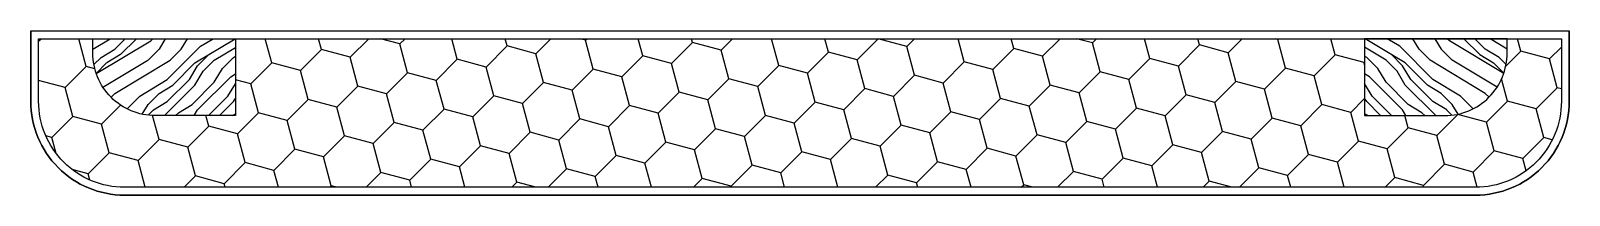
# Model space of a CAD drawing. Header units: millimetres. Extents: x 7089 to 7286, y 2503 to 2524.
import ezdxf

# ---------------------------------------------------------------- set-up
doc = ezdxf.new("R2010")
doc.units = ezdxf.units.MM
doc.header["$LTSCALE"] = 1000

msp = doc.modelspace()

# ---------------------------------------------------------------- hatches: boundary and pattern name
h = msp.add_hatch()
h.set_pattern_fill('HONEY', color=250, scale=1.2, angle=45, style=0)
h.set_pattern_definition([(45, (7090.0462, 2504.3993), (1.707977, 6.374254), [3.81, -7.62]), (165, (7090.0462, 2504.3993), (-6.374254, -1.707976), [3.81, -7.62]), (105, (7090.0462, 2504.3993), (-4.666277, 4.66628), [-7.62, 3.81])])
edge = h.paths.add_edge_path()
edge.add_line((7090.05, 2523.4), (7285.3, 2523.4))
edge.add_line((7285.3, 2523.4), (7285.3, 2515.4))
edge.add_arc((7274.3, 2515.4), 11, 270, 360, ccw=False)
edge.add_line((7274.3, 2504.4), (7101.05, 2504.4))
edge.add_arc((7101.05, 2515.4), 11, 180, 270, ccw=False)
edge.add_line((7090.05, 2515.4), (7090.05, 2523.4))
edge = h.paths.add_edge_path(flags=16)
edge.add_line((7097, 2523.4), (7115.28, 2523.4))
edge.add_line((7115.28, 2523.4), (7115.28, 2513.57))
edge.add_line((7115.28, 2513.57), (7105, 2513.57))
edge.add_arc((7105, 2521.57), 8, 180, 270, ccw=False)
edge.add_line((7097, 2521.57), (7097, 2523.4))
edge = h.paths.add_edge_path(flags=16)
edge.add_line((7278.35, 2523.4), (7260.07, 2523.4))
edge.add_line((7260.07, 2523.4), (7260.07, 2513.57))
edge.add_line((7260.07, 2513.57), (7270.35, 2513.57))
edge.add_arc((7270.35, 2521.57), 8, 270, 360)
edge.add_line((7278.35, 2521.57), (7278.35, 2523.4))
h = msp.add_hatch()
h.set_pattern_fill('木纹5', color=250, scale=5, angle=45, style=0, pattern_type=2)
h.set_pattern_definition([(45, (7096.996, 2513.57), (-14.142, 14.142), [4, -6, 2, -8]), (45, (7106.542, 2523.824), (-14.142, 14.142), [4, -16]), (45, (7104.42, 2523.116), (-14.142, 14.142), [2, -18]), (45, (7096.289, 2515.692), (-14.142, 14.142), [1, -14, 1, -4]), (45, (7100.531, 2521.349), (-14.142, 14.142), [4, -6, 1, -9]), (45, (7096.642, 2518.167), (-14.142, 14.142), [3, -17]), (45, (7099.824, 2522.056), (-14.142, 14.142), [6, -14]), (45, (7095.228, 2518.167), (-14.142, 14.142), [4, -16]), (45, (7100.531, 2524.177), (-14.142, 14.142), [10, -10]), (45, (7095.582, 2520.642), (-14.142, 14.142), [2, -6, 4, -8]), (45, (7105.128, 2530.895), (-14.142, 14.142), [4, -16]), (45, (7101.946, 2528.42), (-14.142, 14.142), [2, -18]), (45, (7098.764, 2525.945), (-14.142, 14.142), [2, -18]), (45, (7091.339, 2519.227), (-14.142, 14.142), [4, -16]), (45, (7098.056, 2526.652), (-14.142, 14.142), [4, -16]), (45, (7097.35, 2527.36), (-14.142, 14.142), [4, -4, 4, -8]), (45, (7093.814, 2525.238), (-14.142, 14.142), [2, -10, 4, -4]), (45, (7096.289, 2528.42), (-14.142, 14.142), [6, -14]), (45, (7095.582, 2529.127), (-14.142, 14.142), [4, -16]), (45, (7089.571, 2523.824), (-14.142, 14.142), [6, -8, 2, -4]), (45, (7088.864, 2524.53), (-14.142, 14.142), [10, -10]), (45, (7096.996, 2533.37), (-14.142, 14.142), [2, -18]), (45, (7092.4, 2529.48), (-14.142, 14.142), [4, -16]), (45, (7089.218, 2527.006), (-14.142, 14.142), [2, -8, 2, -8]), (45, (7087.45, 2525.945), (-14.142, 14.142), [2, -6, 4, -8]), (45, (7089.925, 2529.127), (-14.142, 14.142), [2, -10, 2, -6]), (45, (7092.4, 2532.309), (-14.142, 14.142), [6, -14]), (45, (7086.036, 2527.36), (-14.142, 14.142), [4, -16]), (45, (7092.753, 2534.784), (-14.142, 14.142), [2, -18]), (45, (7095.228, 2537.966), (-14.142, 14.142), [2, -18]), (59.036, (7105.8346, 2524.5306), (14.1421, 14.1421), [2.06, -80.402]), (59.036, (7104.067, 2529.127), (14.1421, 14.1421), [2.06, -80.402]), (59.036, (7094.1674, 2536.198), (14.1421, 14.1421), [2.06, -80.402]), (59.036, (7095.228, 2526.652), (14.1421, 14.1421), [2.06, -80.402]), (59.036, (7095.935, 2531.6017), (14.1421, 14.1421), [2.06, -80.402]), (59.036, (7098.41, 2531.9553), (14.1421, 14.1421), [2.06, -80.402]), (59.036, (7088.864, 2527.359), (14.1421, 14.1421), [2.06, -80.402]), (59.036, (7095.228, 2532.309), (14.1421, 14.1421), [2.06, -80.402]), (59.036, (7103.36, 2529.834), (14.1421, 14.1421), [4.12, -78.342]), (59.036, (7100.885, 2529.4804), (14.1421, 14.1421), [4.12, -78.342]), (59.036, (7100.178, 2530.1875), (14.1421, 14.1421), [4.12, -78.342]), (210.964, (7100.5313, 2521.3487), (-14.1421, -14.1421), [2.06, -4.12, 2.06, -74.2221]), (210.964, (7095.5816, 2520.6416), (-14.1421, -14.1421), [2.06, -80.402]), (210.964, (7089.2176, 2527.0055), (-14.1421, -14.1421), [4.12, -78.342]), (239.036, (7106.5417, 2523.8235), (-14.1421, -14.1421), [2.06, -80.402]), (30.964, (7109.37, 2526.652), (14.1421, 14.1421), [2.06, -80.402]), (30.964, (7100.178, 2527.359), (14.1421, 14.1421), [2.06, -80.402]), (30.964, (7100.5313, 2532.6624), (14.1421, 14.1421), [2.06, -80.402]), (30.964, (7093.814, 2528.066), (14.1421, 14.1421), [2.06, -80.402]), (30.964, (7090.632, 2528.4197), (14.1421, 14.1421), [2.06, -80.402]), (30.964, (7091.339, 2530.541), (14.1421, 14.1421), [2.06, -80.402]), (30.964, (7093.814, 2528.066), (14.1421, 14.1421), [2.06, -80.402]), (30.964, (7095.935, 2534.43), (14.1421, 14.1421), [8.24, -74.222]), (30.964, (7096.996, 2516.399), (14.1421, 14.1421), [8.24, -74.222]), (30.964, (7097.3494, 2518.874), (14.1421, 14.1421), [8.24, -74.222]), (30.964, (7098.0565, 2520.995), (14.1421, 14.1421), [2.06, -4.12, 4.12, -72.1621]), (30.964, (7096.996, 2522.056), (14.1421, 14.1421), [4.12, -4.12, 4.12, -70.1021]), (30.964, (7094.1674, 2522.056), (14.1421, 14.1421), [8.24, -74.222]), (30.964, (7091.6925, 2521.702), (14.1421, 14.1421), [8.24, -74.222]), (30.964, (7090.9854, 2522.4093), (14.1421, 14.1421), [8.24, -74.222]), (30.964, (7096.6422, 2536.5515), (14.1421, 14.1421), [2.06, -80.402]), (30.964, (7096.6422, 2539.38), (14.1421, 14.14214), [4.12, -78.342]), (30.964, (7088.864, 2530.1875), (14.1421, 14.14214), [4.12, -78.342]), (30.964, (7099.824, 2516.399), (14.1421, 14.1421), [8.24, -74.222]), (30.964, (7098.41, 2534.7837), (14.1421, 14.1421), [6.18, -76.282]), (30.964, (7100.885, 2535.1372), (14.1421, 14.1421), [12.36, -70.102])])
edge = h.paths.add_edge_path()
edge.add_line((7097, 2523.4), (7115.28, 2523.4))
edge.add_line((7115.28, 2523.4), (7115.28, 2513.57))
edge.add_line((7115.28, 2513.57), (7105, 2513.57))
edge.add_arc((7105, 2521.57), 8, 180, 270, ccw=False)
edge.add_line((7097, 2521.57), (7097, 2523.4))
h = msp.add_hatch()
h.set_pattern_fill('木纹5', color=250, scale=5, angle=45, style=0, pattern_type=2)
h.set_pattern_definition([(135, (7278.354, 2513.57), (14.142, 14.142), [4, -6, 2, -8]), (135, (7268.808, 2523.824), (14.142, 14.142), [4, -16]), (135, (7270.93, 2523.116), (14.142, 14.142), [2, -18]), (135, (7279.061, 2515.692), (14.142, 14.142), [1, -14, 1, -4]), (135, (7274.819, 2521.349), (14.142, 14.142), [4, -6, 1, -9]), (135, (7278.708, 2518.167), (14.142, 14.142), [3, -17]), (135, (7275.526, 2522.056), (14.142, 14.142), [6, -14]), (135, (7280.122, 2518.167), (14.142, 14.142), [4, -16]), (135, (7274.819, 2524.177), (14.142, 14.142), [10, -10]), (135, (7279.768, 2520.642), (14.142, 14.142), [2, -6, 4, -8]), (135, (7270.222, 2530.895), (14.142, 14.142), [4, -16]), (135, (7273.404, 2528.42), (14.142, 14.142), [2, -18]), (135, (7276.586, 2525.945), (14.142, 14.142), [2, -18]), (135, (7284.011, 2519.227), (14.142, 14.142), [4, -16]), (135, (7277.293, 2526.652), (14.142, 14.142), [4, -16]), (135, (7278, 2527.36), (14.142, 14.142), [4, -4, 4, -8]), (135, (7281.536, 2525.238), (14.142, 14.142), [2, -10, 4, -4]), (135, (7279.061, 2528.42), (14.142, 14.142), [6, -14]), (135, (7279.768, 2529.127), (14.142, 14.142), [4, -16]), (135, (7285.779, 2523.824), (14.142, 14.142), [6, -8, 2, -4]), (135, (7286.486, 2524.53), (14.142, 14.142), [10, -10]), (135, (7278.354, 2533.37), (14.142, 14.142), [2, -18]), (135, (7282.95, 2529.48), (14.142, 14.142), [4, -16]), (135, (7286.132, 2527.006), (14.142, 14.142), [2, -8, 2, -8]), (135, (7287.9, 2525.945), (14.142, 14.142), [2, -6, 4, -8]), (135, (7285.425, 2529.127), (14.142, 14.142), [2, -10, 2, -6]), (135, (7282.95, 2532.309), (14.142, 14.142), [6, -14]), (135, (7289.314, 2527.36), (14.142, 14.142), [4, -16]), (135, (7282.597, 2534.784), (14.142, 14.142), [2, -18]), (135, (7280.122, 2537.966), (14.142, 14.142), [2, -18]), (120.964, (7269.5153, 2524.5306), (-14.1421, 14.1421), [2.06, -80.402]), (120.964, (7271.283, 2529.127), (-14.1421, 14.1421), [2.06, -80.402]), (120.964, (7281.1826, 2536.198), (-14.1421, 14.1421), [2.06, -80.402]), (120.964, (7280.122, 2526.652), (-14.1421, 14.1421), [2.06, -80.402]), (120.964, (7279.415, 2531.6017), (-14.1421, 14.1421), [2.06, -80.402]), (120.964, (7276.94, 2531.9553), (-14.1421, 14.1421), [2.06, -80.402]), (120.964, (7286.486, 2527.359), (-14.1421, 14.1421), [2.06, -80.402]), (120.964, (7280.122, 2532.309), (-14.1421, 14.1421), [2.06, -80.402]), (120.964, (7271.99, 2529.834), (-14.1421, 14.1421), [4.12, -78.342]), (120.964, (7274.465, 2529.4804), (-14.1421, 14.1421), [4.12, -78.342]), (120.964, (7275.172, 2530.1875), (-14.1421, 14.1421), [4.12, -78.342]), (329.036, (7274.8186, 2521.3487), (14.1421, -14.1421), [2.06, -4.12, 2.06, -74.2221]), (329.036, (7279.7684, 2520.6416), (14.1421, -14.1421), [2.06, -80.402]), (329.036, (7286.1323, 2527.0055), (14.1421, -14.1421), [4.12, -78.342]), (300.964, (7268.808, 2523.8235), (14.1421, -14.1421), [2.06, -80.402]), (149.036, (7265.98, 2526.652), (-14.1421, 14.1421), [2.06, -80.402]), (149.036, (7275.172, 2527.359), (-14.1421, 14.1421), [2.06, -80.402]), (149.036, (7274.8186, 2532.6624), (-14.1421, 14.1421), [2.06, -80.402]), (149.036, (7281.536, 2528.066), (-14.1421, 14.1421), [2.06, -80.402]), (149.036, (7284.718, 2528.4197), (-14.1421, 14.1421), [2.06, -80.402]), (149.036, (7284.011, 2530.541), (-14.1421, 14.1421), [2.06, -80.402]), (149.036, (7281.536, 2528.066), (-14.1421, 14.1421), [2.06, -80.402]), (149.036, (7279.415, 2534.43), (-14.1421, 14.1421), [8.24, -74.222]), (149.036, (7278.354, 2516.399), (-14.1421, 14.1421), [8.24, -74.222]), (149.036, (7278.0006, 2518.874), (-14.1421, 14.1421), [8.24, -74.222]), (149.036, (7277.2935, 2520.995), (-14.1421, 14.1421), [2.06, -4.12, 4.12, -72.1621]), (149.036, (7278.354, 2522.056), (-14.1421, 14.1421), [4.12, -4.12, 4.12, -70.1021]), (149.036, (7281.1826, 2522.056), (-14.1421, 14.1421), [8.24, -74.222]), (149.036, (7283.6575, 2521.702), (-14.1421, 14.1421), [8.24, -74.222]), (149.036, (7284.3646, 2522.4093), (-14.1421, 14.1421), [8.24, -74.222]), (149.036, (7278.7077, 2536.5515), (-14.1421, 14.1421), [2.06, -80.402]), (149.036, (7278.7077, 2539.38), (-14.1421, 14.14214), [4.12, -78.342]), (149.036, (7286.486, 2530.1875), (-14.1421, 14.14214), [4.12, -78.342]), (149.036, (7275.5257, 2516.399), (-14.1421, 14.1421), [8.24, -74.222]), (149.036, (7276.94, 2534.7837), (-14.1421, 14.1421), [6.18, -76.282]), (149.036, (7274.465, 2535.1372), (-14.1421, 14.1421), [12.36, -70.102])])
edge = h.paths.add_edge_path()
edge.add_line((7278.35, 2523.4), (7260.07, 2523.4))
edge.add_line((7260.07, 2523.4), (7260.07, 2513.57))
edge.add_line((7260.07, 2513.57), (7270.35, 2513.57))
edge.add_arc((7270.35, 2521.57), 8, 270, 360)
edge.add_line((7278.35, 2521.57), (7278.35, 2523.4))

# ---------------------------------------------------------------- linework, layer by layer
at = {"color": 48}
for points in [[(7089.05, 2524.4), (7089.05, 2524.4), (7089.05, 2524.4), (7089.05, 2524.4), (7286.3, 2524.4), (7286.3, 2515.4, -0.414214), (7274.3, 2503.4), (7101.05, 2503.4, -0.414214), (7089.05, 2515.4)], [(7090.05, 2523.4), (7285.3, 2523.4), (7285.3, 2515.4, -0.414214), (7274.3, 2504.4), (7101.05, 2504.4, -0.414214), (7090.05, 2515.4)], [(7097, 2523.4), (7115.28, 2523.4), (7115.28, 2513.57), (7105, 2513.57, -0.414214), (7097, 2521.57)], [(7278.35, 2523.4), (7260.07, 2523.4), (7260.07, 2513.57), (7270.35, 2513.57, 0.414214), (7278.35, 2521.57)]]:
    msp.add_lwpolyline(points, format="xyb", close=True, dxfattribs=at)
at = {"color": 30}
msp.add_lwpolyline([(7089.05, 2524.4), (7089.05, 2515.4, 0.414214), (7101.05, 2503.4), (7274.3, 2503.4, 0.414214), (7286.3, 2515.4), (7286.3, 2524.4)], format="xyb", dxfattribs=at)

doc.saveas('drawing.dxf')
